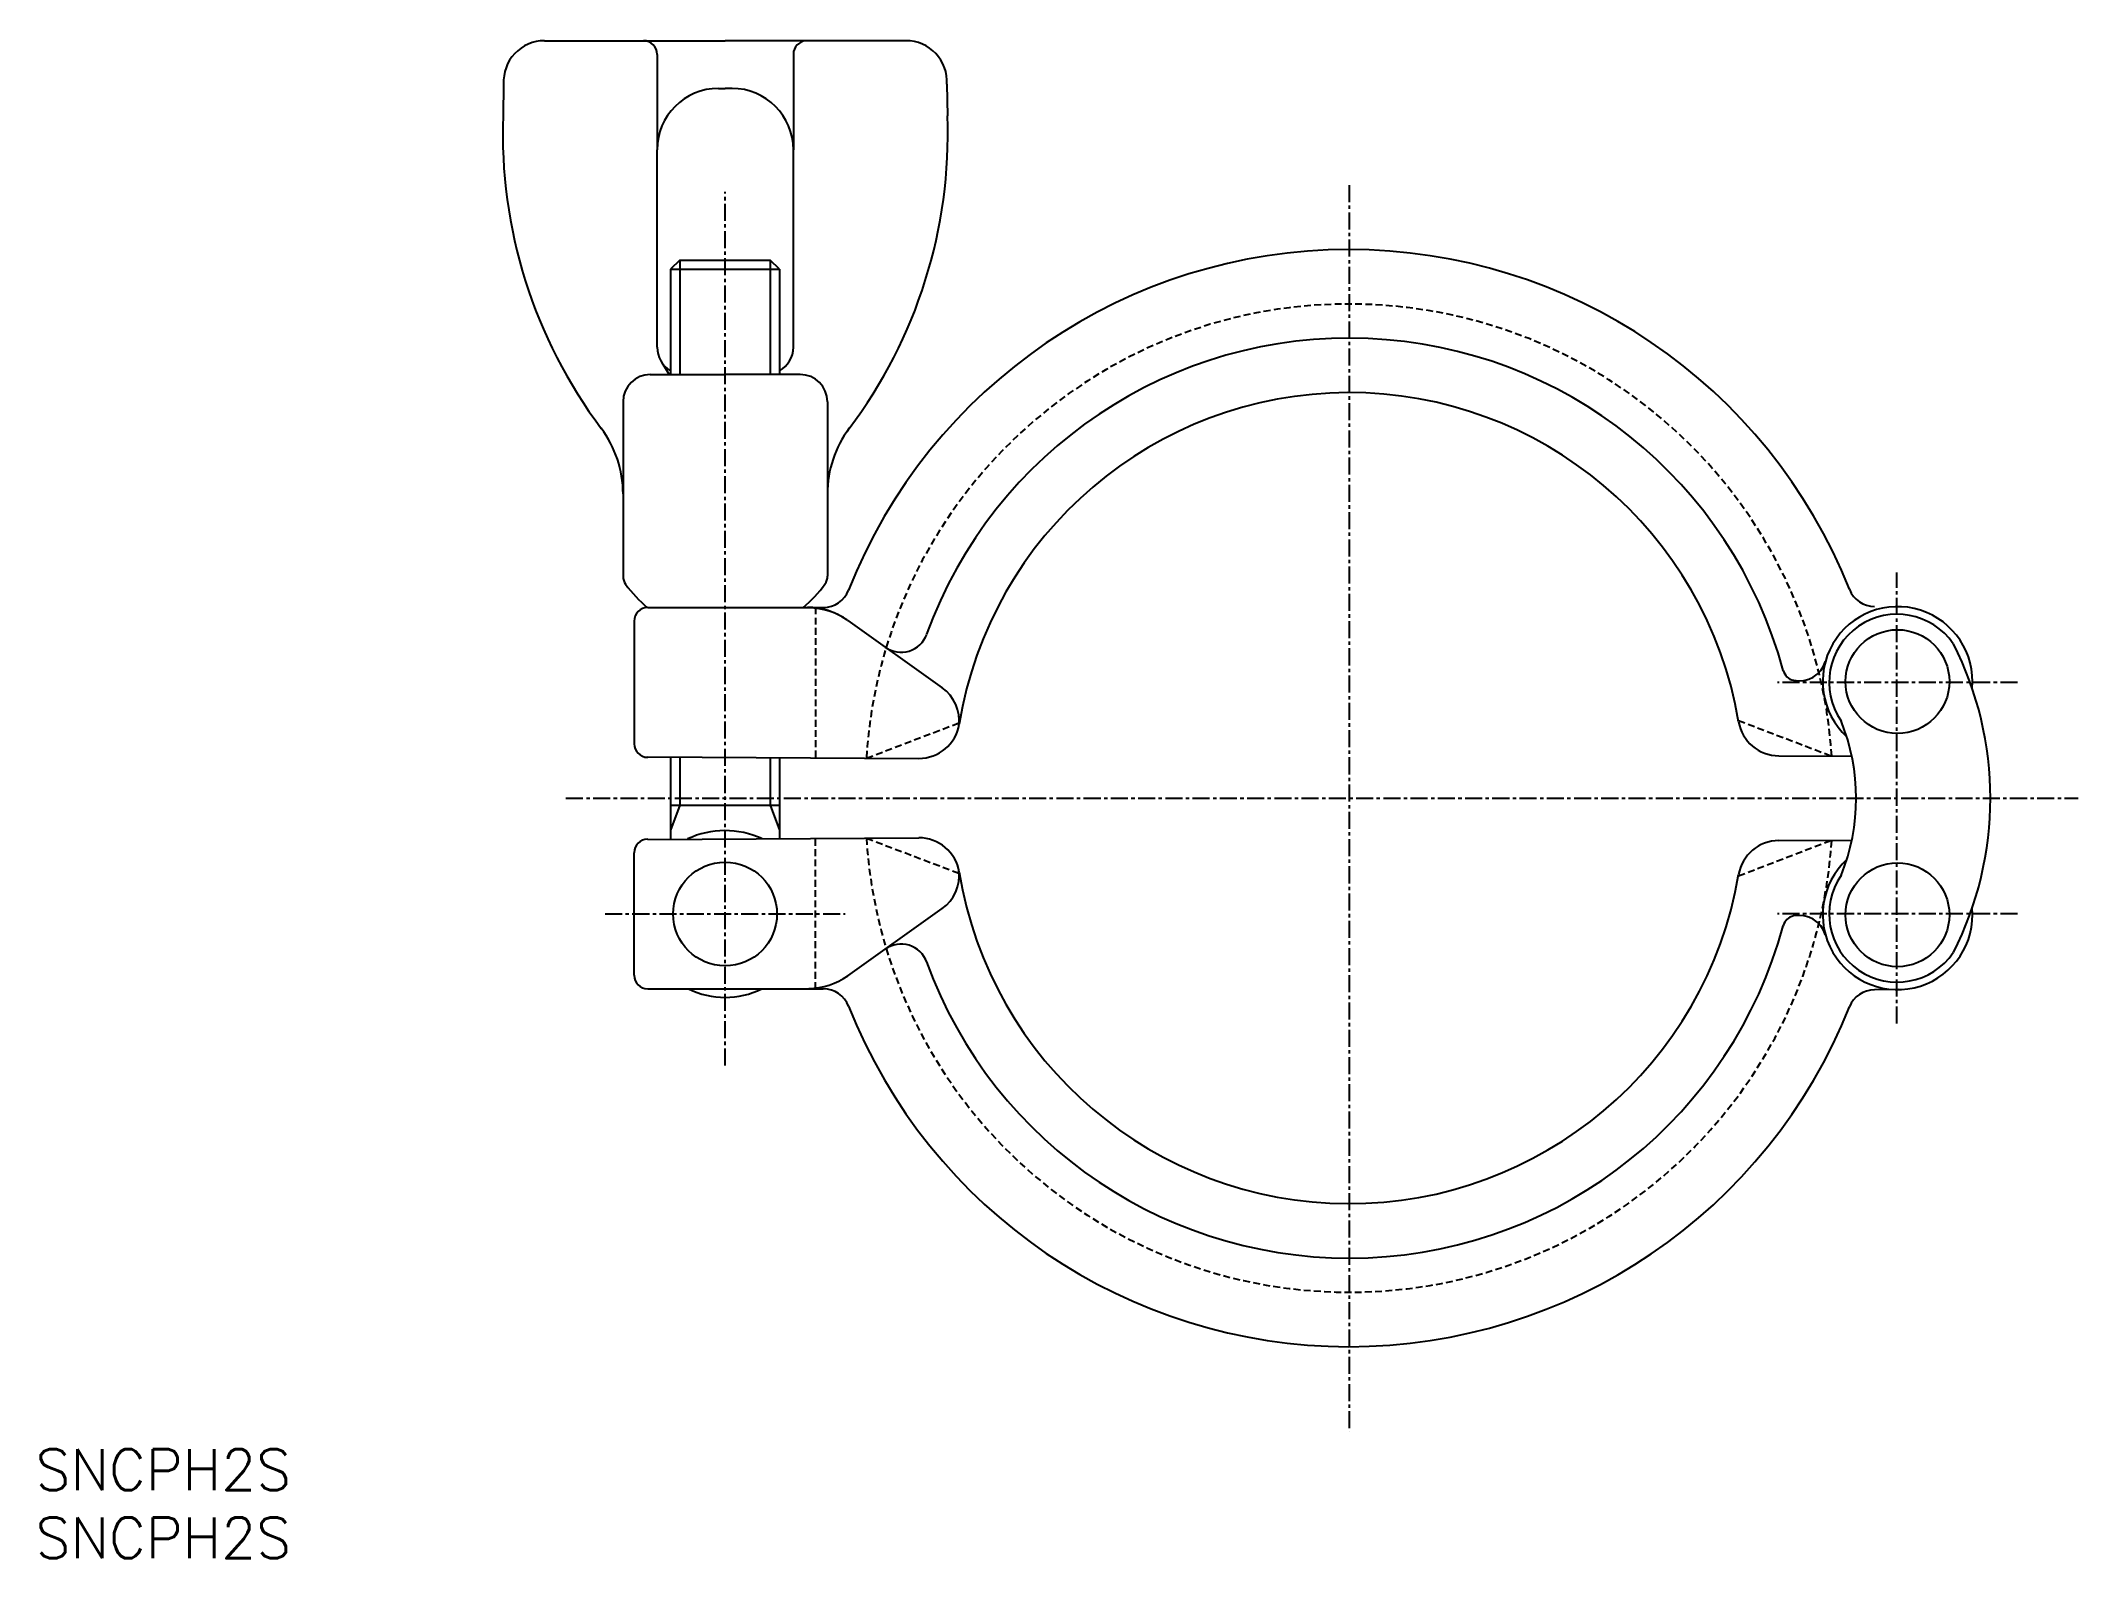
# Model space of a CAD drawing. Extents: x 0 to 150, y 0 to 111.
import ezdxf

# ---------------------------------------------------------------- set-up
doc = ezdxf.new("R2010")
doc.units = 0
doc.linetypes.add('CENTER', pattern=[2, 1.25, -0.25, 0.25, -0.25])
doc.linetypes.add('DASHED', pattern=[0.75, 0.5, -0.25])
doc.layers.get('0').update_dxf_attribs({"linetype": 'CONTINUOUS'})
doc.layers.add('CENTER', color=1, linetype='CENTER')
doc.styles.get("Standard").update_dxf_attribs({"font": 'txt.shx'})

# ---------------------------------------------------------------- blocks, each defined once
blk = doc.blocks.new('*U3')
at = {"color": 7, "linetype": 'CONTINUOUS'}
blk.add_text('SNCPH2S', height=3, dxfattribs=at).set_placement((0, 5))
blk = doc.blocks.new('*U4')
at = {"color": 7, "linetype": 'CONTINUOUS'}
blk.add_text('SNCPH2S', height=3, dxfattribs=at).set_placement((0, 0))

msp = doc.modelspace()

# ---------------------------------------------------------------- linework, layer by layer
at = {"color": 7, "linetype": 'CONTINUOUS'}
for p, q in [((37.36, 111.39), (50.63, 111.39)), ((63.91, 111.39), (50.63, 111.39)), ((45.63, 110.39), (45.63, 103.39)), ((55.63, 110.39), (55.63, 103.39)), ((34.36, 108.21), (34.32, 105.88)), ((50.13, 107.89), (50.63, 107.89)), ((51.13, 107.89), (50.63, 107.89)), ((66.9, 108.21), (66.95, 105.88)), ((45.63, 88.89), (45.63, 103.39)), ((55.63, 88.89), (55.63, 103.39)), ((47.3, 95.29), (46.62, 94.62)), ((46.62, 94.62), (54.62, 94.62)), ((46.62, 94.62), (46.62, 86.89)), ((47.3, 95.29), (53.94, 95.29)), ((54.62, 94.62), (53.94, 95.29)), ((54.62, 94.62), (54.62, 86.89)), ((46.62, 93.23), (46.62, 93.23)), ((45.13, 86.89), (50.63, 86.89)), ((46.06, 87.66), (46.51, 86.89)), ((46.37, 86.89), (50.63, 86.89)), ((54.9, 86.89), (50.63, 86.89)), ((56.13, 86.89), (50.63, 86.89)), ((43.13, 84.89), (43.13, 78.13)), ((58.13, 84.89), (58.13, 78.13)), ((43.13, 78.13), (43.13, 72.08)), ((58.14, 78.12), (58.14, 72.09)), ((44.94, 69.79), (57.83, 69.79)), ((59.63, 68.83), (66.55, 63.9)), ((43.94, 68.79), (43.94, 59.79)), ((44.96, 58.83), (64.83, 58.71)), ((46.62, 58.79), (46.62, 52.78)), ((54.62, 58.79), (54.62, 52.78)), ((127.97, 58.9), (133.33, 58.87)), ((46.62, 55.29), (54.62, 55.29)), ((47.3, 55.29), (46.62, 53.44)), ((53.94, 55.29), (54.62, 53.44)), ((44.96, 52.76), (64.83, 52.88)), ((127.97, 52.68), (133.33, 52.72)), ((43.94, 42.79), (43.94, 51.79)), ((59.63, 42.76), (66.55, 47.69)), ((44.94, 41.79), (57.83, 41.79)), ((136.72, 41.74), (135, 41.73))]:
    msp.add_line(p, q, dxfattribs=at)
at = {"color": 3}
for p, q in [((47.3, 95.29), (47.3, 86.89)), ((53.94, 95.29), (53.94, 86.89)), ((47.3, 58.79), (47.3, 55.29)), ((53.94, 58.79), (53.94, 55.29))]:
    msp.add_line(p, q, dxfattribs=at)
at = {"color": 3, "linetype": 'DASHED'}
for p, q in [((57.26, 69.79), (57.26, 58.79)), ((61, 58.73), (67.83, 61.33)), ((125.01, 61.5), (131.86, 58.88)), ((57.26, 41.79), (57.26, 52.79)), ((61, 52.86), (67.83, 50.26)), ((125.01, 50.09), (131.86, 52.71))]:
    msp.add_line(p, q, dxfattribs=at)
at = {"color": 7, "linetype": 'CONTINUOUS'}
for centre in [(136.68, 64.35), (50.62, 47.29), (136.68, 47.23)]:
    msp.add_circle(centre, 3.81, dxfattribs=at)
for centre, radius, start, end in [((37.36, 108.39), 3, 90, 183.4681), ((44.63, 110.39), 1, 0, 90), ((56.63, 110.39), 1, 90, 180), ((63.91, 108.39), 3, 356.5319, 90), ((50.13, 103.39), 4.5, 90, 180), ((51.13, 103.39), 4.5, 0, 90), ((70.3, 104.57), 36, 177.9201, 216.9501), ((30.97, 104.57), 36, 323.0499, 2.0799), ((96.43, 56.56), 39.5, 21.6366, 158.46), ((47.63, 88.89), 2, 180, 239.5863), ((53.63, 88.89), 2, 299.588, 0), ((96.43, 56.56), 33, 15.1096, 160.0424), ((45.13, 84.89), 2, 90, 180), ((56.13, 84.89), 2, 0, 90), ((96.43, 56.56), 29, 9.6193, 170.7338), ((35.13, 78.13), 8, 0, 36.9501), ((66.13, 78.13), 8, 143.0499, 180), ((44.13, 72.08), 1, 180, 215.6647), ((57.14, 72.09), 1, 324.389, 0), ((50.63, 76.74), 9, 215.6647, 230.5569), ((50.63, 76.74), 9, 309.4431, 324.389), ((57.83, 71.79), 2, 270, 338.46), ((135.01, 71.86), 2, 201.6366, 269.66), ((44.94, 68.79), 1, 90, 180), ((56.68, 64.79), 5, 54.8552, 90), ((56.73, 64.76), 5, 54.5152, 89.66), ((136.69, 64.35), 5.5, 354.8006, 227.3319), ((136.66, 64.29), 5, 34.5181, 214.5181), ((63.54, 68.5), 2, 234.5152, 340.0424), ((129.47, 66.4), 2, 257.7041, 344.1531), ((118.5, 55.79), 25, 333.0423, 26.9577), ((129.26, 65.42), 1, 195.1096, 257.7041), ((64.81, 61.45), 3, 353.4423, 54.5152), ((127.98, 61.9), 3, 189.6193, 269.66), ((118.65, 55.79), 15, 337.8039, 22.1961), ((64.85, 61.71), 3, 269.66, 350.7338), ((44.94, 59.79), 1, 180, 270), ((44.94, 51.79), 1, 90, 180), ((50.62, 46.91), 6.5, 65.3959, 115.0415), ((64.85, 49.88), 3, 9.2668, 90.34), ((127.98, 49.68), 3, 90.34, 170.3807), ((136.69, 47.24), 5.5, 132.6689, 5.2005), ((64.81, 50.13), 3, 305.4848, 6.5577), ((96.43, 55.03), 29, 189.2668, 350.3807), ((136.66, 47.29), 5, 145.4819, 325.4819), ((96.43, 55.03), 33, 199.9576, 344.8904), ((129.26, 46.17), 1, 102.2959, 164.8904), ((129.47, 45.19), 2, 15.8469, 102.2959), ((63.54, 43.08), 2, 19.9576, 125.4848), ((44.94, 42.79), 1, 180, 270), ((56.73, 46.83), 5, 270.34, 305.4848), ((50.62, 47.29), 6.12, 243.8911, 296.1089), ((57.83, 39.79), 2, 21.5405, 90), ((96.43, 55.03), 39.5, 201.5405, 338.3634), ((135.01, 39.73), 2, 90.34, 158.3634)]:
    msp.add_arc(centre, radius, start, end, dxfattribs=at)
at = {"color": 3, "linetype": 'DASHED'}
for centre, start, end in [((96.43, 56.56), 3.7539, 176.4861), ((96.43, 55.03), 183.5139, 356.2461)]:
    msp.add_arc(centre, 35.5, start, end, dxfattribs=at)
at = {"layer": 'CENTER', "color": 1, "linetype": 'CENTER'}
for p, q in [((50.62, 36.17), (50.62, 100.29)), ((96.43, 100.79), (96.43, 9.27)), ((136.63, 39.24), (136.63, 72.35)), ((145.49, 64.29), (127.87, 64.29)), ((38.94, 55.79), (149.95, 55.79)), ((41.81, 47.29), (59.43, 47.29)), ((145.49, 47.29), (127.87, 47.29))]:
    msp.add_line(p, q, dxfattribs=at)

# ---------------------------------------------------------------- block references
at = {"color": 7, "linetype": 'CONTINUOUS'}
for name in ['*U3', '*U4']:
    msp.add_blockref(name, (0, 0), dxfattribs=at)

doc.saveas('drawing.dxf')
